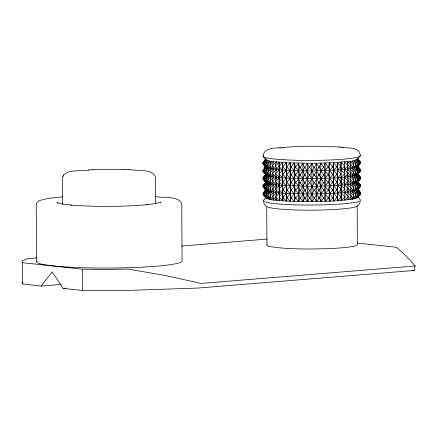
<?xml version="1.0" encoding="UTF-8"?>
<svg xmlns="http://www.w3.org/2000/svg" width="437" height="437" viewBox="0 0 437 437"><rect width="100%" height="100%" fill="white"/><g stroke="black" fill="none" stroke-linecap="round" stroke-linejoin="round"><path stroke-width="0.66" d="M358.924 187.615L360.596 185.67L357.695 189.909L360.235 193.684L360.235 194.219L357.734 197.579L360.651 193.82L357.734 197.579L352.566 199.196L337.582 200.807L321.004 201.533L298.651 201.55L282.788 200.856L282.586 162.515C276.206 161.177 267.182 163.318 263.314 156.637M262.954 162.657L265.658 159.319L265.893 159.734L262.97 163.143L265.871 158.899L262.954 162.657L262.97 163.678L265.931 167.404L271.191 168.961L286.262 170.414L311.865 170.987L341.046 169.867L344.443 166.35L344.438 165.814L341.002 162.198L341.177 181.421L340.811 181.448L337.462 177.804L337.38 162.466C344.771 160.8 355.374 163.58 360.083 156.107M264.685 172.79L262.981 170.769L265.909 166.568L262.992 170.326L263.008 171.348L266.646 175.483L273.567 176.974L286.306 178.078L307.391 178.662L325.265 178.4L341.084 177.531L344.482 174.019L344.482 173.484L341.046 169.867L344.383 169.567L347.836 166.022L347.836 165.481L344.345 161.898C345.175 173.598 344.34 185.288 344.94 196.994L341.204 200.539L341.259 197.295L340.893 197.322L337.582 200.807L337.462 177.804L341.139 174.292M282.586 162.515L282.788 200.856C276.424 199.469 267.116 201.779 263.566 194.749L266.051 190.406L263.069 186.643L266.051 190.406L267.837 191.215L276.348 192.635L286.382 193.416L307.473 194.001L325.347 193.738L341.166 192.87L352.528 191.526L357.695 189.909L360.197 186.555L357.657 182.24L360.591 178.443L357.002 182.655L352.484 183.857L344.465 184.906L329.553 185.905L311.947 186.326L282.706 185.517L279.281 182.038L279.276 181.502L282.668 177.854L279.238 174.374L279.238 173.839L282.63 170.184L279.199 166.705L279.194 166.169L282.586 162.515L286.224 162.744L286.694 197.841L286.426 201.086L282.717 197.611M275.944 197.082L275.944 196.546L279.39 192.925L275.905 189.418L275.9 188.877L279.352 185.255L275.867 181.748L275.862 181.213L279.314 177.591L275.823 174.079L275.823 173.544L279.27 169.922L278.855 166.142L279.232 162.253L275.78 165.874L275.785 166.41L279.27 169.922C278.882 180.153 278.915 190.374 279.434 200.594L275.638 197.054L276.348 192.635L275.594 188.85L276.31 184.966L275.556 181.18L276.266 177.296L275.518 174.052L276.228 169.627L275.474 165.847L276.189 161.958L272.715 165.552L272.715 166.087L276.228 169.627L272.754 173.221L272.759 173.757L276.266 177.296L272.797 180.885L272.797 181.421L276.31 184.966L282.706 185.517L278.975 189.145M344.94 196.994L344.547 200.239L348.305 196.661L347.53 192.247L348.262 188.992L347.491 184.578L348.218 180.787L347.453 176.909L348.18 173.118L347.41 169.239L348.142 165.448L347.371 161.575L350.884 165.126L350.884 165.661L347.41 169.239L344.383 169.567L347.874 173.15L347.879 173.686L344.427 177.236L341.084 177.531L344.52 181.147L344.52 181.683L341.128 185.201L341.215 189.09L340.849 189.117L337.506 185.468L341.177 181.956L341.128 185.201L344.558 188.817L344.564 189.352L341.166 192.87L341.259 196.759L340.887 196.787L337.544 193.138L341.221 189.625L341.166 192.87L344.602 196.486L344.602 197.021M283.083 197.633L283.083 197.098L286.382 193.416L283.045 189.969L283.039 189.434L286.344 185.747L283.007 182.3L283.001 181.765L286.306 178.078L282.963 174.631L282.963 174.095L286.262 170.414L282.925 166.961L282.919 166.426L286.224 162.744L311.821 163.323L333.513 162.701L336.741 166.377L336.741 166.912L333.551 170.37L336.78 174.046L336.78 174.582L333.595 178.039L336.818 181.716L336.823 182.251L333.633 185.703L336.861 189.385L336.861 189.92L333.677 193.373L336.9 197.049L336.9 197.59L333.715 201.042L333.087 197.797L333.677 193.373L333.043 189.592L333.633 185.703L333.005 182.458L333.595 178.039L332.961 174.254L333.551 170.37L332.923 166.59L333.513 162.701L337.38 162.466L340.729 166.115L340.729 166.65L337.424 170.135L340.767 173.779L340.773 174.319M263.069 156.195C264.292 145.259 279.931 149.17 287.147 147.089C304.824 146.018 322.572 145.925 340.237 147.1M21.959 282.291L22.609 283.974L41.247 286.06L52.118 271.88L63.114 288.398L82.375 290.441L123.95 290.539L197.863 288.065L414.374 270.437L415.15 265.98L406.126 256L396.567 247.271L357.34 243.087M290.752 167.355L290.146 170.605L290.796 175.024L290.184 178.274L290.834 182.153L290.228 185.944L290.873 189.822L290.266 193.607L290.916 198.027L290.305 201.277L287.087 197.857L287.087 197.322L290.266 193.607L287.049 190.188L287.043 189.653L290.228 185.944L287.005 182.524L287.005 181.983L290.184 178.274L286.967 174.855L286.967 174.319L290.146 170.605L286.929 167.185L286.923 166.65L290.108 162.935L290.752 167.355L291.168 167.371L294.238 170.763C296.461 174.849 294.412 179.296 291.25 182.169L291.25 182.704L294.314 186.096C296.537 190.188 294.489 194.634 291.326 197.508L291.332 198.043L294.396 201.435L295.341 198.174L294.358 193.766L291.293 190.374L291.288 189.838C294.451 186.965 296.499 182.519 294.276 178.427L291.211 175.035L291.206 174.5C294.369 171.632 296.417 167.18 294.194 163.094L291.168 166.836L291.168 167.371M348.305 196.661L347.573 199.911L351.315 196.3L350.212 191.898L351.277 188.631L350.174 184.228L351.239 180.962L350.135 176.559L351.195 172.757L350.092 168.89L351.151 165.088L350.053 161.22L353.555 164.744L353.555 165.279L350.092 168.89L347.41 169.239L350.922 172.795L350.922 173.331L347.453 176.909L344.427 177.236L347.912 180.82L347.918 181.355L344.465 184.906L347.956 188.489L347.956 189.024L344.503 192.57L347.994 196.158L347.999 196.694M328.509 166.781L329.432 162.903L332.508 166.606L332.508 167.142L329.476 170.572C327.329 174.68 329.378 179.115 332.59 181.945L332.59 182.48L329.553 185.905C327.406 190.019 329.454 194.454 332.666 197.284L332.672 197.819L329.635 201.244L328.668 197.458L329.596 193.575L332.628 190.15L332.628 189.614C329.416 186.785 327.368 182.349 329.514 178.236L332.552 174.811L332.546 174.276L329.476 170.572L328.509 166.781L328.078 166.797L325.183 163.067C322.288 167.142 325.319 171.419 328.116 174.467L328.121 175.002C322.823 178.859 323.145 185.905 328.198 189.805L328.198 190.341C325.336 193.094 322.501 197.633 325.385 201.408L328.242 198.01L328.236 197.475C323.183 193.575 322.861 186.528 328.16 182.671L328.16 182.136C323.101 178.236 322.779 171.195 328.078 167.338L328.078 166.797M276.381 198.382L276.386 200.299L272.879 196.759L272.874 196.224L276.348 192.635L272.835 189.09L272.835 188.555L276.31 184.966L273.606 184.643L270.104 181.071L270.104 180.536L273.567 176.974L270.066 173.402L270.061 172.866L273.529 169.305L272.442 165.519L273.486 161.641L270.022 165.197L270.028 165.732L273.529 169.305L272.486 173.724L273.567 176.974C271.508 180.028 273.283 182.863 273.617 185.922M269.951 196.371L271.355 199.633L267.897 196.033L267.892 195.492L271.311 191.969L267.854 188.363L267.854 187.828L271.273 184.299L267.815 180.694L267.815 180.159L271.235 176.63L267.777 173.025L267.772 172.489L271.191 168.961L267.734 165.355L267.734 164.82L271.153 161.291L269.787 165.164L271.191 168.961L269.831 173.369L271.235 176.63L269.869 181.038L271.273 184.299L269.908 188.167L271.311 191.969L269.951 196.371L273.688 199.982L272.606 196.726L273.649 192.313L272.562 189.057L273.606 184.643L266.69 183.147L263.025 178.973L266.013 182.737L263.522 186.544L263.527 187.08L266.051 190.406L263.129 193.815L265.822 189.991L263.079 186.2L264.762 188.129M88.94 169.933C80.905 172.205 61.956 167.289 62.3 180.628L62.425 204.352M351.315 196.3L350.256 199.562L353.948 195.918L352.528 191.526L353.904 187.713L352.484 183.857L353.872 180.579L352.446 176.187L353.828 172.375L352.408 168.518L353.784 164.705L352.364 160.854L355.822 164.345L355.822 164.88L352.408 168.518L350.092 168.89L353.593 172.413L353.593 172.948L350.135 176.559L347.453 176.909L350.96 180.465L350.966 181L347.491 184.578L351.004 188.129L351.004 188.664L347.53 192.247L351.042 195.798L351.042 196.333M360.252 201.998L358.881 204.92L357.357 206.117M299.76 167.606L298.493 170.878L295.647 174.647L295.652 175.182C300.989 178.995 300.743 186.02 295.729 189.98L295.734 190.516C298.608 193.247 301.53 197.753 298.651 201.55L295.773 198.185L295.767 197.65C300.782 193.684 301.033 186.665 295.691 182.846L295.691 182.311C300.7 178.351 300.951 171.326 295.609 167.513L295.609 166.978L298.455 163.209L299.76 167.606L300.208 167.611L302.879 170.954L304.496 174.8L302.917 178.624L300.285 182.415L300.285 182.95L302.961 186.293L304.578 190.139L302.999 193.962L300.366 197.753L300.366 198.289L303.038 201.632L304.616 197.808L302.999 193.962L300.328 190.619L304.54 183.005L302.917 178.624L300.246 175.281L304.458 167.671L302.841 163.291L300.203 167.076L300.208 167.611M319.239 167.054L320.802 163.192L323.489 166.95L323.489 167.486L320.845 170.856L319.283 175.259L323.571 182.824L320.922 186.195L319.365 190.592L323.653 198.158L321.004 201.533L319.403 197.726L320.966 193.864L323.609 190.494L323.609 189.958L320.922 186.195L319.321 182.387L320.884 178.525L323.533 175.155L323.527 174.62L320.845 170.856L319.239 167.054L318.786 167.06L316.339 163.274L314.476 167.661L318.824 174.729L314.553 182.458L318.906 190.068L314.635 197.797L316.535 201.615L318.95 198.272L318.944 197.732L314.596 190.128L318.868 182.398L314.514 174.795L318.786 167.06M352.561 197.917L352.566 199.196L353.948 195.918M269.378 192.875L269.372 191.603L267.657 187.79L269.329 183.933L267.619 180.12L269.29 176.264L267.581 172.986L269.252 168.595L267.537 164.782L269.208 160.925L269.219 162.203M269.405 197.988L269.411 199.267L267.695 195.459L269.372 191.603L265.833 187.926L267.799 183.545L265.789 179.722L267.755 175.882L265.751 172.052L267.717 168.212L265.712 164.383L267.679 160.543L264.44 164.006L264.445 164.547L267.717 168.212L264.483 171.675L264.483 172.211L267.755 175.882L264.522 179.345L264.522 179.88L267.799 183.545L264.56 187.014L264.565 187.549L267.837 191.215L265.876 195.596L267.876 198.884L264.494 195.175L266.728 190.816L264.451 186.97L266.69 183.147L264.412 179.842L266.646 175.483L264.369 171.637L266.608 167.813L264.33 163.968L266.565 160.144L263.473 163.58L263.473 164.115L266.608 167.813L263.511 171.249L263.516 171.785L266.646 175.483L263.555 178.919L263.555 179.454L266.69 183.147L263.593 186.583L263.598 187.118L266.728 190.816L263.631 194.252L263.637 194.787L266.767 198.485L264.494 195.175M62.923 176.28L63.13 175.865M263.052 179.017L263.036 177.996L265.947 174.237L263.047 178.476L265.975 175.073L262.976 170.905L265.931 167.404L262.959 163.192L263.801 164.159M263.882 179.492L263.036 178.531L265.778 182.322L263.052 185.703L265.991 181.907L263.09 186.146L266.013 182.737L263.489 179.41L265.975 175.073L263.445 171.741L263.445 171.206L265.931 167.404L263.407 164.072L265.893 159.734M353.713 195.951L353.713 195.415L350.212 191.898L353.675 188.287L353.675 187.752L350.174 184.228L353.637 180.618L353.631 180.082L350.135 176.559L352.446 176.187L355.86 172.544L355.86 172.009L352.408 168.518L357.575 166.907L360.077 163.547L357.532 159.237L357.745 158.817L360.498 162.171L357.51 158.402L359.673 161.253M63.42 175.275L63.622 174.866M262.992 170.326L265.701 166.989L262.97 163.678M263.014 178.034L265.74 174.658L263.008 171.348M263.533 193.465L263.527 192.93L266.029 189.576L263.09 193.373L265.822 189.991M360.498 162.706L357.745 158.817M360.487 163.148L357.783 166.486L360.525 170.283L357.575 166.907L360.487 163.148L360.47 162.127M357.865 181.825L360.618 185.173L357.63 181.41L360.607 185.616L357.657 182.24L360.154 178.886L357.613 174.571L360.552 170.774L357.613 174.571L352.446 176.187L355.898 179.678L355.904 180.213L352.484 183.857L355.942 187.347L355.942 187.883L352.528 191.526L355.98 195.017L355.98 195.552L352.566 199.196M360.645 193.285L357.695 189.909L360.629 186.113L357.903 189.489L360.662 193.378L357.947 197.158L357.712 196.743L360.29 199.846A48.622 4.49 -0.3 0 1 293.435 204.795A48.709 4.501 -0.3 0 1 285.017 204.429A48.622 4.49 -0.3 0 1 264.21 199.928M354.374 177.078L354.369 175.8L356.057 171.97L354.325 168.13L356.013 164.301L354.287 160.466L354.292 161.745M357.859 172.085L354.369 175.8L356.095 179.64L354.407 183.469L356.139 187.844L354.445 191.138L356.177 194.978L354.489 198.808L357.979 195.093L355.958 190.734L357.936 186.889L355.92 183.07L357.898 179.219L355.876 175.401L357.854 171.55L355.838 167.732L357.816 163.886L355.794 160.062L359.061 163.493L359.067 164.028L355.838 167.732L359.105 171.162L359.105 171.697L355.876 175.401L359.143 178.831L359.143 179.367L355.92 183.07L359.181 186.501L359.187 187.036L355.958 190.734L359.225 194.165L359.225 194.705L355.997 198.403L357.979 195.093M309.68 167.153L311.821 163.323L314.017 167.666L309.724 175.357L314.099 182.999L309.806 190.69L314.181 198.338L312.023 201.665L309.844 197.824L314.137 190.133L309.762 182.486L314.056 174.795L309.68 167.153L309.227 167.153L307.309 163.323L304.911 167.671L307.353 170.993L309.27 175.357L304.993 183.01L307.429 186.331L309.347 190.69L305.075 198.343L307.511 201.665L309.391 198.36L307.473 194.001L305.031 190.679L309.303 182.491L304.95 174.805L309.227 167.153M360.17 194.263L360.17 193.728L357.045 190.324L360.132 186.594L360.126 186.058L357.002 182.655L360.088 178.93L360.088 178.389L356.963 174.991L360.05 171.26L360.044 170.725L356.925 167.322L360.012 163.591L360.006 163.056L356.882 159.652L359.17 163.454L356.925 167.322L359.214 171.118L356.963 174.991L359.258 179.323L357.002 182.655L359.29 186.457L357.045 190.324L359.334 194.662L357.084 197.994L360.235 194.219M360.11 163.247L357.783 166.486L360.536 169.84L360.53 170.818M360.541 170.375L357.827 174.155L360.569 177.946L357.613 174.571L360.115 171.217L360.115 170.681L357.575 166.907M358.253 181.284L360.558 178.001L359.301 179.46M265.871 158.899L263.369 162.258L265.745 159.418M263.413 170.463L263.407 169.927L265.909 166.568M263.451 178.127L263.445 177.591L265.947 174.237M265.991 181.907L263.489 185.261L265.865 182.42M263.522 200.37L266.067 197.24L264.806 195.798M263.407 169.927L265.401 167.551M263.445 177.591L265.827 174.751M263.527 192.93L265.521 190.554M358.427 172.768L359.678 171.304M357.706 172.129L357.701 171.594L354.325 168.13L357.816 164.421M357.898 179.754L354.407 183.469L357.783 186.927L357.783 187.468L354.445 191.138L357.821 194.596L357.827 195.131M264.603 195.219L264.603 194.683L267.837 191.215L265.833 187.926M265.991 187.965L265.986 187.429L269.329 183.933L265.947 180.295L265.947 179.76L269.29 176.264L265.909 172.626L265.909 172.091L269.252 168.595L265.871 164.962L265.865 164.421L269.208 160.925M269.411 199.267L266.029 195.634L266.029 195.099L269.372 191.603M270.186 196.41L270.181 195.869L273.649 192.313L270.148 188.74L270.142 188.205L273.606 184.643M160.27 202.599L160.914 202.036L155.719 203.56L146.504 204.762L147.111 204.702C121.83 206.821 96.364 206.952 71.067 205.111L71.668 205.166L62.387 204.068L57.089 202.599L57.744 203.156M354.287 160.466L357.816 163.886M354.369 175.8L357.898 179.219M347.836 165.481L348.142 165.448M347.836 166.022L348.142 165.984M347.874 173.15L348.18 173.118M347.879 173.686L348.185 173.653M347.912 180.82L348.218 180.787M347.918 181.355L348.223 181.322M347.956 188.489L348.262 188.456M347.956 189.024L348.262 188.992M347.994 196.158L348.3 196.126M344.438 165.814L344.777 165.781M344.443 166.35L344.782 166.317M62.884 196.819C55.461 197.562 47.906 198.054 40.728 200.228C38.418 200.774 36.091 202.533 36.233 205.144L36.528 261.725M344.482 173.484L344.815 173.451M344.482 174.019L344.82 173.986M344.52 181.147L344.859 181.12M344.52 181.683L344.859 181.655M344.558 188.817L344.897 188.789M344.564 189.352L344.902 189.325M344.602 196.486L344.94 196.453M279.609 147.706L280.505 147.63M282.886 147.411L283.695 147.34M36.812 257.825L27.165 258.89L21.85 261.009L22.495 262.692L22.609 283.974M181.524 246.047L267.133 239.077M41.247 286.06L60.94 284.46M63.114 288.398L65.829 288.174M415.15 265.98L200.982 283.416L165.699 275.578L128.276 269.11L100.92 269.454L82.325 269.154L22.495 262.692M340.729 166.115L341.095 166.087M340.729 166.65L341.1 166.623M340.767 173.779L341.133 173.751M336.741 166.377L337.129 166.355M336.741 166.912L337.135 166.89M336.78 174.046L337.173 174.024M336.78 174.582L337.173 174.56M336.818 181.716L337.211 181.688M336.823 182.251L337.217 182.229M336.861 189.385L337.249 189.358M336.861 189.92L337.255 189.893M336.9 197.049L337.293 197.027M336.9 197.59L337.293 197.562M92.251 169.775C108.846 169.124 125.512 169.108 142.063 170.654C147.815 170.818 156.588 172.336 155.446 180.12L155.572 203.844M88.432 169.96L92.66 169.753M332.508 166.606L332.923 166.59M332.508 167.142L332.923 167.125M332.546 174.276L332.961 174.254M332.552 174.811L332.967 174.795M332.59 181.945L332.999 181.923M332.59 182.48L333.005 182.458M332.628 189.614L333.043 189.592M332.628 190.15L333.043 190.128M332.666 197.284L333.081 197.262M332.672 197.819L333.087 197.797M328.078 167.338L328.509 167.322M328.116 174.467L328.548 174.45M328.121 175.002L328.553 174.986M328.16 182.136L328.586 182.12M328.16 182.671L328.591 182.655M328.198 189.805L328.629 189.789M328.198 190.341L328.629 190.324M328.236 197.475L328.668 197.458M328.242 198.01L328.673 197.994M323.489 166.95L323.932 166.939M323.489 167.486L323.937 167.475M323.527 174.62L323.975 174.609M323.533 175.155L323.975 175.144M323.571 182.289L324.014 182.273M323.571 182.824L324.014 182.813M323.609 189.958L324.052 189.942M323.609 190.494L324.057 190.477M323.648 197.622L324.096 197.611M323.653 198.158L324.096 198.147M318.792 167.595L319.245 167.59M318.824 174.729L319.278 174.718M318.83 175.264L319.283 175.259M318.868 182.398L319.321 182.387M318.868 182.934L319.321 182.923M318.906 190.068L319.36 190.057M318.912 190.603L319.365 190.592M318.944 197.732L319.403 197.726M318.95 198.272L319.403 198.261M314.017 167.131L314.476 167.125M314.017 167.666L314.476 167.661M314.056 174.795L314.514 174.795M314.061 175.33L314.52 175.33M314.099 182.464L314.553 182.458M314.099 182.999L314.558 182.994M314.137 190.133L314.596 190.128M314.143 190.669L314.596 190.663M314.176 197.803L314.635 197.797M314.181 198.338L314.64 198.332M309.227 167.688L309.686 167.688M309.265 174.822L309.724 174.822M309.27 175.357L309.724 175.357M309.303 182.491L309.762 182.486M309.309 183.027L309.767 183.027M309.347 190.155L309.806 190.155M309.347 190.69L309.806 190.69M309.385 197.824L309.844 197.824M309.391 198.36L309.844 198.36M304.458 167.131L304.911 167.136M304.458 167.671L304.911 167.671M304.496 174.8L304.95 174.805M304.502 175.335L304.955 175.341M304.54 182.469L304.993 182.475M304.54 183.005L304.993 183.01M304.578 190.139L305.031 190.139M304.578 190.674L305.031 190.679M304.616 197.808L305.07 197.808M304.622 198.343L305.075 198.343M299.76 167.071L300.203 167.076M299.798 174.74L300.246 174.745M299.804 175.275L300.246 175.281M299.842 182.404L300.285 182.415M299.842 182.945L300.285 182.95M299.88 190.073L300.323 190.084M299.88 190.608L300.328 190.619M299.919 197.743L300.366 197.753M299.924 198.278L300.366 198.289M295.177 166.967L295.609 166.978M295.177 167.502L295.609 167.513M295.215 174.631L295.647 174.647M295.221 175.166L295.652 175.182M295.259 182.3L295.691 182.311M295.259 182.835L295.691 182.846M295.297 189.969L295.729 189.98M295.297 190.505L295.734 190.516M295.336 197.639L295.767 197.65M295.341 198.174L295.773 198.185M290.752 166.819L291.168 166.836M290.791 174.483L291.206 174.5M290.796 175.024L291.211 175.035M290.834 182.153L291.25 182.169M290.834 182.688L291.25 182.704M290.873 189.822L291.288 189.838M290.878 190.357L291.293 190.374M290.911 197.491L291.326 197.508M290.916 198.027L291.332 198.043M128.538 169.72L129.041 169.742M124.807 169.578L125.217 169.594M286.53 166.628L286.923 166.65M286.535 167.163L286.929 167.185M286.574 174.297L286.967 174.319M286.574 174.833L286.967 174.855M286.612 181.967L287.005 181.983M286.612 182.502L287.005 182.524M286.65 189.636L287.043 189.653M286.656 190.171L287.049 190.188M286.694 197.3L287.087 197.322M286.694 197.841L287.087 197.857M282.553 166.404L282.919 166.426M282.553 166.939L282.925 166.961M282.592 174.073L282.963 174.095M282.597 174.609L282.963 174.631M282.635 181.737L283.001 181.765M282.635 182.278L283.007 182.3M282.673 189.407L283.039 189.434M282.673 189.942L283.045 189.969M282.712 197.076L283.083 197.098M342.641 147.291C348.699 148.285 359.717 147.029 360.301 155.665M339.44 147.04L343.537 147.356M278.855 166.142L279.194 166.169M278.855 166.677L279.199 166.705M278.893 173.811L279.238 173.839M278.899 174.347L279.238 174.374M278.932 181.475L279.276 181.502M278.937 182.016L279.281 182.038M278.975 189.68L282.75 193.187L279.014 196.814M279.019 197.349L282.788 200.856M155.446 196.366C162.149 198.518 179.514 195.208 181.776 204.352L182.071 260.938A72.75 6.719 -0.3 0 1 130.603 267.646A73.181 6.757 -0.3 0 1 109.496 268.05A72.892 6.735 -0.3 0 1 81.714 267.695L75.169 267.444A72.75 6.719 -0.3 0 1 53.205 265.898A73.219 6.763 -0.3 0 1 42.143 264.27A72.771 6.724 -0.3 0 1 36.861 261.069M275.474 165.847L275.78 165.874M275.474 166.382L275.785 166.41M275.512 173.511L275.823 173.544M275.518 174.052L275.823 174.079M275.556 181.18L275.862 181.213M275.556 181.716L275.867 181.748M275.594 188.85L275.9 188.877M275.594 189.385L275.905 189.418M275.632 196.519L275.944 196.546M413.031 270.295L414.374 270.437M272.442 165.519L272.715 165.552M272.442 166.055L272.715 166.087M272.48 173.189L272.754 173.221M272.486 173.724L272.759 173.757M272.519 180.852L272.797 180.885M272.524 181.393L272.797 181.421M272.562 188.522L272.835 188.555M272.562 189.057L272.835 189.09M272.601 196.191L272.874 196.224M272.606 196.726L272.879 196.759M359.968 161.69L360.039 162.269L359.968 161.69L357.619 158.915M357.657 166.584L360.077 169.398L360.077 169.933M360.05 177.029L357.592 173.74L360.574 177.504L357.592 173.74M357.739 181.923L360.154 184.736L360.159 185.272M265.904 206.198L264.341 204.352L263.604 202.522M357.532 159.237L360.487 162.613M264.724 180.459L265.565 181.426M357.701 174.254L359.656 176.564M357.777 189.592L360.197 192.406L357.668 189.074L360.656 192.843L360.651 193.82M265.86 197.661L263.107 194.307L266.095 198.076L263.489 194.443M360.536 169.84L357.548 166.071L360.077 169.398M357.668 189.074L360.656 192.843M357.63 181.41L360.154 184.736M275.638 197.054L276.386 200.299M360.552 177.466L360.569 178.482M360.591 185.13L360.607 186.151M360.006 169.359L360.012 169.895M360.088 184.693L360.093 185.228M357.663 163.924L357.663 164.459M357.745 179.263L357.745 179.798M357.149 205.751L357.351 244.573A45.208 4.173 -0.3 0 1 347.169 247.276L344.198 247.593A45.208 4.173 -0.3 0 1 325.385 248.74L312.269 248.992A45.208 4.173 -0.3 0 1 287.136 248.424L277.282 247.653L270.432 246.643A45.208 4.173 -0.3 0 1 267.149 244.654M354.32 166.852L354.325 168.13M352.441 174.909L352.451 177.466M352.479 182.579L352.49 185.135M352.517 190.248L352.533 192.804M350.053 161.22L350.059 162.498M347.371 161.575L347.382 163.487M347.404 167.961L347.415 170.517M347.442 175.63L347.459 178.187M344.345 161.898L344.356 163.815M344.378 167.65L344.394 171.484M344.416 175.958L344.438 179.154M344.46 183.627L344.471 186.184M341.002 162.198L341.024 165.394M341.029 167.311L341.057 171.785M341.079 176.253L341.204 200.539M340.811 181.448L340.811 181.983M340.849 189.117L340.849 189.653M340.887 196.787L340.893 197.322M337.38 162.466L337.582 200.807M333.513 162.701L333.715 201.042M329.432 162.903L329.635 201.244M325.183 163.067L325.385 201.408M320.802 163.192L321.004 201.533M316.339 163.274L316.535 201.615M311.821 163.323L312.023 201.665M307.309 163.323L307.511 201.665M302.841 163.291L303.038 201.632M298.455 163.209L298.651 201.55M294.194 163.094L294.396 201.435M290.108 162.935L290.305 201.277M286.224 162.744L286.426 201.086M279.232 162.253L279.243 164.809M279.259 167.366L279.287 173.118M279.298 175.035L279.33 180.781M279.336 182.699L279.434 200.594M276.189 161.958L276.195 163.236M276.222 168.349L276.233 170.905M276.26 176.018L276.277 179.214M276.299 183.048L276.321 187.522M276.337 190.718L276.364 195.192M273.562 175.696L273.573 178.252M273.638 191.035L273.655 193.591M273.682 198.704L273.688 199.982M271.153 161.291L271.159 162.569M269.323 182.655L269.339 185.212M266.745 206.242L266.947 245.064M263.473 169.884L263.478 170.419M263.511 177.553L263.516 178.088M263.555 185.217L263.555 185.758M263.593 192.886L263.598 193.422M263.074 185.659L263.09 186.681M263.112 193.329L263.129 194.35M82.325 269.154L82.375 290.441M356.942 206.16A45.202 4.173 -0.3 0 1 286.934 209.602L277.08 208.831L270.23 207.821A45.202 4.173 -0.3 0 1 266.974 206.646M360.055 155.228A48.622 4.49 -0.3 0 1 293.2 160.182A48.709 4.501 -0.3 0 1 284.782 159.811M284.787 159.811A48.622 4.49 -0.3 0 1 263.287 155.752"/></g></svg>
